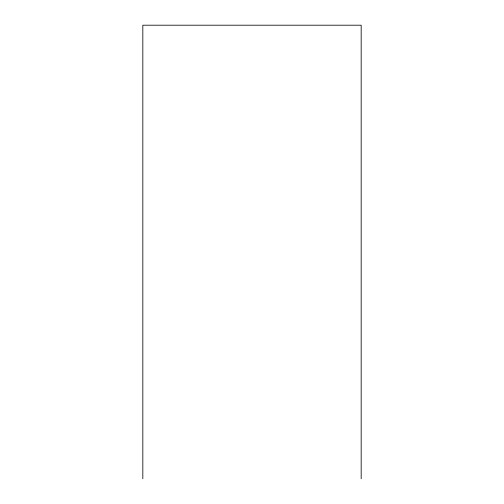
<?xml version="1.0" encoding="UTF-8"?>
<svg xmlns="http://www.w3.org/2000/svg" width="504" height="504" viewBox="0 0 504 504"><rect width="100%" height="100%" fill="white"/><g stroke="black" fill="none" stroke-linecap="round" stroke-linejoin="round"><path stroke-width="0.76" d="M361.173 478.8L361.173 25.2L142.827 25.2L142.827 478.8"/></g></svg>
